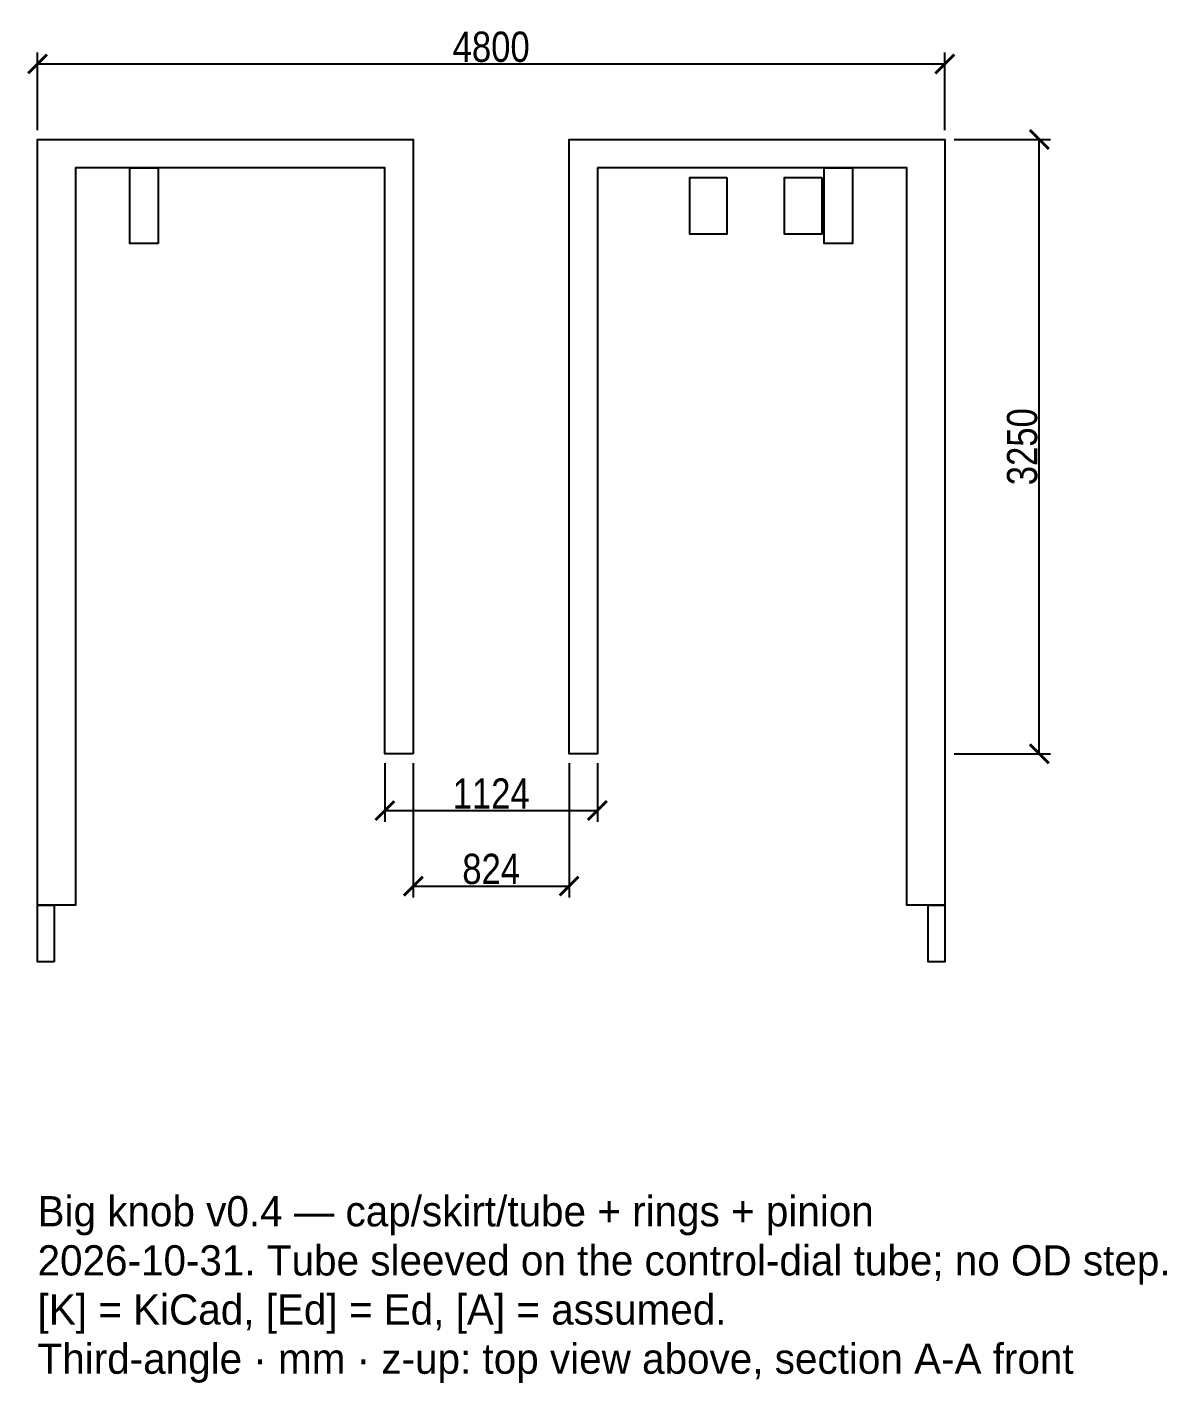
# Model space of a CAD drawing. Header units: millimetres. Extents: x -25 to 138, y -20 to 129.
# Drawn here: x -24.6 to 35.8, y -20.3 to 51.4 of the extents above; entities that cross this region are included whole.
import ezdxf

# ---------------------------------------------------------------- set-up
doc = ezdxf.new("R2010")
doc.units = ezdxf.units.MM
for name, color, linetype in [('DIMS', 3, 'CONTINUOUS'), ('TEXT', 7, 'CONTINUOUS'), ('VISIBLE', 7, 'CONTINUOUS')]:
    doc.layers.add(name, color=color, linetype=linetype)
doc.styles.add('OpenSansCondensed-Light', font='OpenSansCondensed-Light.ttf')
doc.dimstyles.new('EZDXF', dxfattribs={"dimtxt": 0.25, "dimasz": 0.175, "dimexe": 0.375, "dimexo": 0.125, "dimgap": 0.1, "dimtad": 1, "dimlfac": 100, "dimzin": 12, "dimdsep": 46, "dimtxsty": 'OpenSansCondensed-Light', "dimblk": 'ARCHTICK', "dimcen": 2.5, "dimazin": 3, "dimtfac": 0.5, "dimtmove": 2, "dimatfit": 3})

# ---------------------------------------------------------------- blocks, each defined once
blk = doc.blocks.new('_ARCHTICK')
at = {"color": 0, "linetype": 'BYBLOCK', "const_width": 0.15}
blk.add_lwpolyline([(-0.5, -0.5), (0.5, 0.5)], dxfattribs=at)

msp = doc.modelspace()

# ---------------------------------------------------------------- linework, layer by layer
at = {"layer": 'VISIBLE'}
for points in [[(-4.12, 13), (-5.62, 13), (-5.62, 44), (-22, 44), (-22, 5), (-24, 5), (-24, 45.5), (-4.12, 45.5), (-4.12, 13)], [(5.62, 44), (5.62, 13), (4.12, 13), (4.12, 45.5), (24, 45.5), (24, 5), (22, 5), (22, 44), (5.62, 44)], [(-17.6242, 40), (-19.125, 40), (-19.125, 44), (-17.6242, 44), (-17.6242, 40)], [(17.6242, 44), (19.125, 44), (19.125, 40), (17.6242, 40), (17.6242, 44)], [(12.475, 43.5), (12.475, 40.5), (10.50227, 40.5), (10.50227, 43.5), (12.475, 43.5)], [(17.49773, 43.5), (17.49773, 40.5), (15.525, 40.5), (15.525, 43.5), (17.49773, 43.5)], [(-23.12435, 2), (-24, 2), (-24, 5), (-23.12435, 5), (-23.12435, 2)], [(23.12435, 5), (24, 5), (24, 2), (23.12435, 2), (23.12435, 5)]]:
    msp.add_lwpolyline(points, dxfattribs=at)

# ---------------------------------------------------------------- texts
at = {"layer": 'TEXT'}
for s, p in [('Big knob v0.4 — cap/skirt/tube + rings + pinion', (-24, -12)), ('2026-10-31. Tube sleeved on the control-dial tube; no OD step.', (-24, -14.6)), ('[K] = KiCad, [Ed] = Ed, [A] = assumed.', (-24, -17.2)), ('Third-angle · mm · z-up: top view above, section A-A front', (-24, -19.8))]:
    msp.add_text(s, height=1.6, dxfattribs=at).set_placement(p)

# ---------------------------------------------------------------- dimensions: what is measured, and where the dimension line sits
at = {"layer": 'DIMS'}
for base, p1, p2 in [((-24, 49.5), (-24, 45.5), (24, 45.5)), ((-5.62, 10), (-5.62, 13), (5.62, 13)), ((-4.12, 6), (-4.12, 13), (4.12, 13))]:
    msp.add_linear_dim(base=base, p1=p1, p2=p2, dimstyle='EZDXF', override={"dimtxt": 1.6, "dimasz": 1, "dimexe": 0.6, "dimexo": 0.5, "dimdec": 2}, dxfattribs=at).render()
msp.add_linear_dim(base=(29, 13), p1=(24, 13), p2=(24, 45.5), angle=90, dimstyle='EZDXF', override={"dimtxt": 1.6, "dimasz": 1, "dimexe": 0.6, "dimexo": 0.5, "dimdec": 2}, dxfattribs=at).render()

doc.saveas('drawing.dxf')
